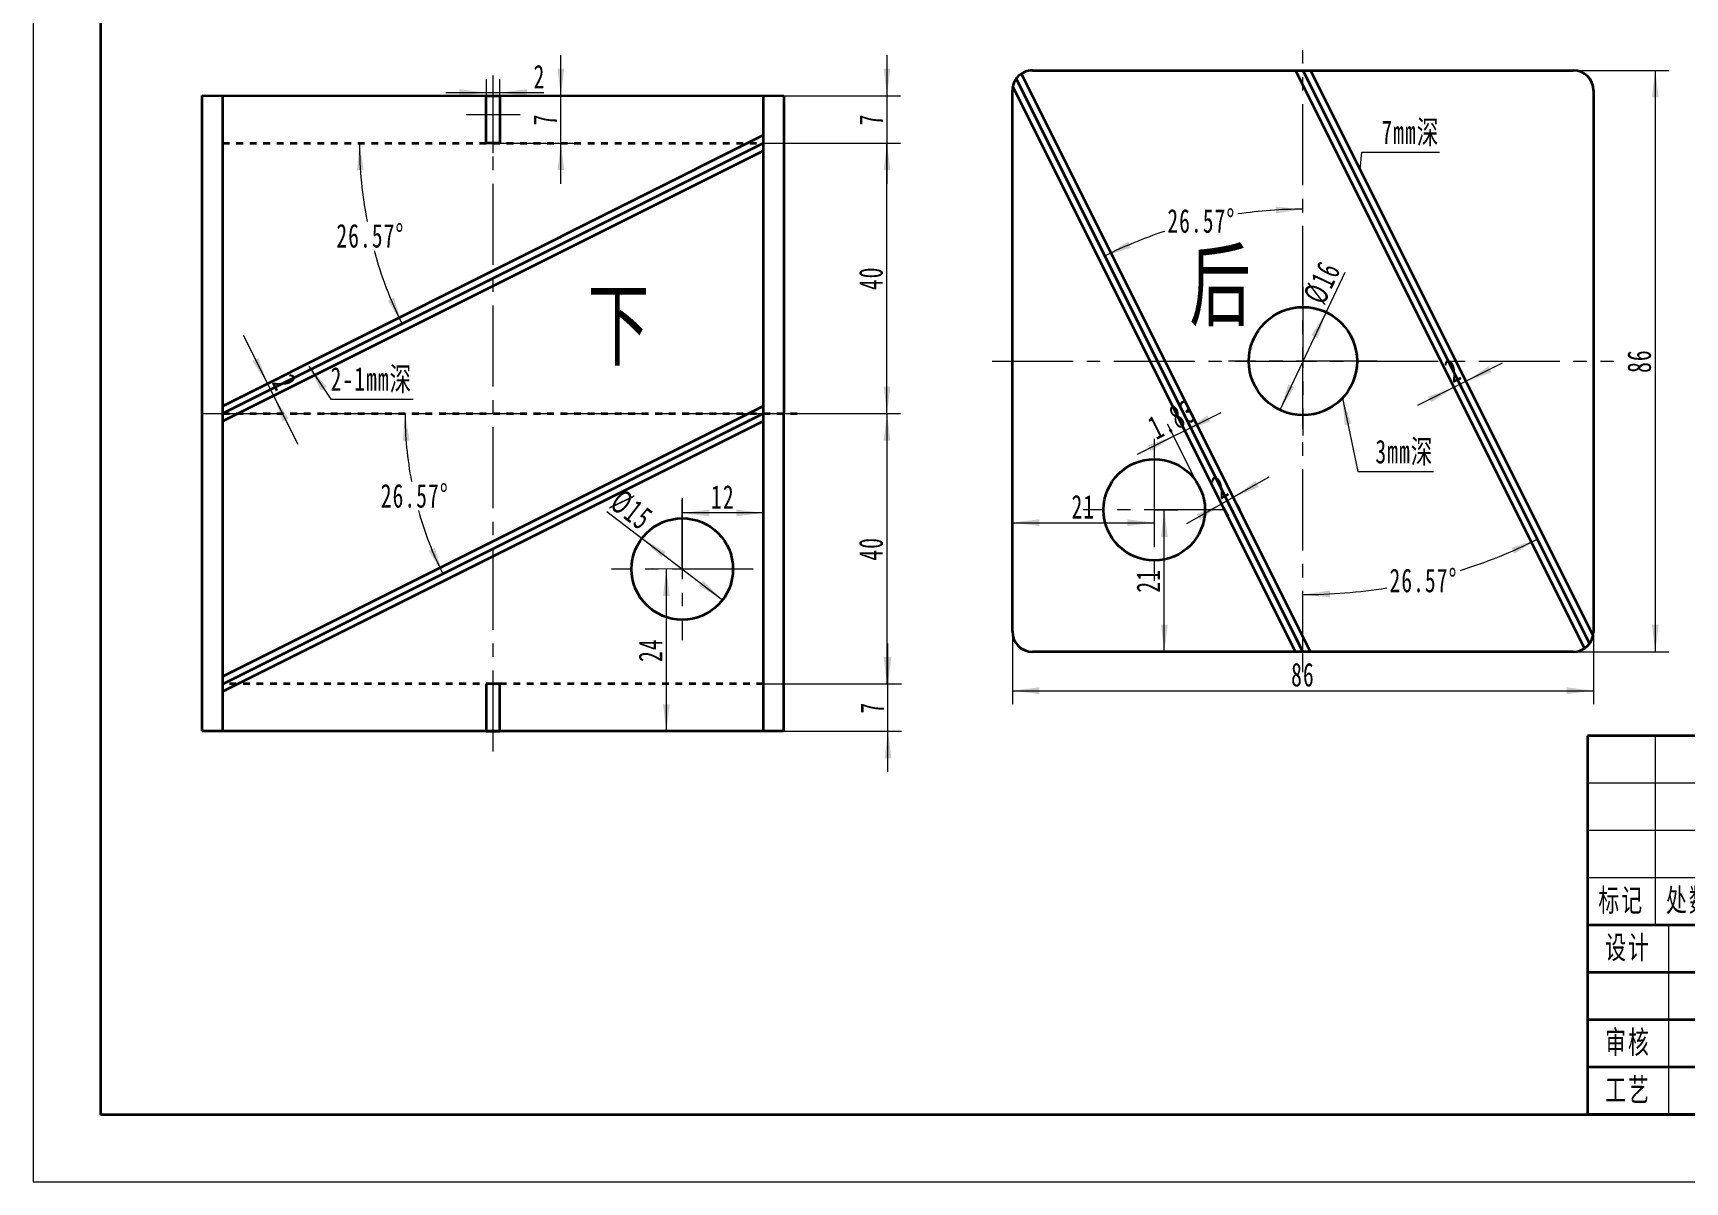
# Model space of a CAD drawing. Header units: millimetres. Extents: x -210 to 437, y -148 to 148.
# Drawn here: x -210 to 34.4, y -148.5 to 21.4 of the extents above; entities that cross this region are included whole.
import ezdxf
from ezdxf.enums import TextEntityAlignment as Align

# ---------------------------------------------------------------- set-up
doc = ezdxf.new("R2010")
doc.units = ezdxf.units.MM
doc.linetypes.add('点画线', pattern=[18, 12, -2, 2, -2])
doc.linetypes.add('虚线', pattern=[2, 1, -1])
doc.layers.get('0').update_dxf_attribs({"lineweight": 35})
for name, color, linetype, lineweight in [('中心线层', 1, '点画线', 18), ('尺寸线层', 3, 'Continuous', 18), ('粗实线层', 7, 'Continuous', 35), ('细实线层', 7, 'Continuous', 18)]:
    doc.layers.add(name, color=color, linetype=linetype, lineweight=lineweight)
doc.styles.add('标准', font='', dxfattribs={"width": 0.667})
doc.styles.get('标准').set_extended_font_data('宋体')
doc.dimstyles.new('GB_尺寸', dxfattribs={"dimtxt": 3.5, "dimasz": 4, "dimexe": 2, "dimexo": 0, "dimtad": 1, "dimdsep": 46, "dimtxsty": '标准', "dimblk": '_CAXARROW', "dimcen": 0, "dimdle": 8, "dimazin": 2, "dimtfac": 0.707107, "dimtdec": 3, "dimtmove": 2, "dimatfit": 3, "dimfxl": 1, "dimfrac": 2, "dimtolj": 1, "dimarcsym": 1})

# ---------------------------------------------------------------- blocks, each defined once
blk = doc.blocks.new('$CAXA_FRAME_13B17AC1$')
at = {"layer": '粗实线层'}
for p, q in [((-200, 138.5), (-200, -138.5)), ((-200, -138.5), (200, -138.5))]:
    blk.add_line(p, q, dxfattribs=at)
at = {"layer": '细实线层'}
for p, q in [((-210, 148.5), (-210, -148.5)), ((-210, -148.5), (210, -148.5))]:
    blk.add_line(p, q, dxfattribs=at)
blk = doc.blocks.new('$CAXA_TITLE_151E506F$')
at = {"layer": '粗实线层'}
for p, q in [((0, 56), (-180, 56)), ((-180, 56), (-180, 0)), ((-100, 56), (-100, 0)), ((-50, 56), (-50, 0)), ((0, 0), (0, 56)), ((0, 39), (-50, 39)), ((-50, 28), (-180, 28)), ((-140, 28), (-140, 0)), ((-74, 28), (-74, 9)), ((-62, 28), (-62, 9)), ((-100, 21), (-180, 21)), ((0, 21), (-50, 21)), ((-100, 14), (-180, 14)), ((0, 9), (-100, 9)), ((-100, 7), (-180, 7)), ((0, 0), (-180, 0))]:
    blk.add_line(p, q, dxfattribs=at)
at = {"layer": '细实线层'}
for p, q in [((-170, 56), (-170, 28)), ((-160, 56), (-160, 28)), ((-144, 56), (-144, 28)), ((-128, 56), (-128, 0)), ((-116, 56), (-116, 0)), ((-100, 49), (-180, 49)), ((-100, 42), (-180, 42)), ((-100, 35), (-180, 35)), ((-168, 28), (-168, 0)), ((-156, 28), (-156, 0)), ((-50, 18), (-100, 18)), ((-93.5, 18), (-93.5, 9)), ((-87, 18), (-87, 9)), ((-80.5, 18), (-80.5, 9))]:
    blk.add_line(p, q, dxfattribs=at)
at = {"layer": '尺寸线层', "attachment_point": 5, "line_spacing_factor": 1.369753, "style": '标准'}
for s, insert, char_height, width in [('\\T1.1;标记', (-175, 31.5), 3.386, 18), ('\\T1.1;处数', (-165, 31.5), 3.386, 18), ('\\T1.1;分区', (-152, 31.5), 3.386, 30), ('\\T1.1;{\\W0.60886;更改文件号}', (-136, 31.5), 3.3865, 30), ('\\T1.1;签名', (-122, 31.5), 3.386, 22), ('\\T1.1;{\\W0.622239;年、月、日}', (-108, 31.5), 3.3865, 30), ('\\T1.1;设计', (-174, 24.5), 3.386, 22), ('\\T1.1;标准化', (-134, 24.5), 3.386, 22), ('\\T1.1;阶段标记', (-87, 23), 3.386, 50), ('\\T1.1;重量', (-68, 23), 3.386, 22), ('\\T1.1;比例', (-56, 23), 3.386, 22), ('\\T1.1;审核', (-174, 10.5), 3.386, 22), ('\\T1.1;工艺', (-174, 3.5), 3.386, 22), ('\\T1.1;批准', (-134, 3.5), 3.386, 22), ('\\T1.1;共', (-95, 4.5), 3.386, 8), ('\\T1.1;张', (-81, 4.5), 3.386, 8), ('\\T1.1;第', (-69, 4.5), 3.386, 8), ('\\T1.1;张', (-55, 4.5), 3.386, 8)]:
    blk.add_mtext(s, dxfattribs=dict(at, insert=insert, char_height=char_height, width=width))
at = {"layer": '尺寸线层', "style": '标准'}
for tag, height, width, p in [('标记C', 3.54, 0.667, (-175, 52.5)), ('处数C', 3.54, 0.667, (-165, 52.5)), ('分区C', 3.54, 0.667, (-152, 52.5)), ('更改文件号C', 3.54, 0.512156, (-136, 52.5)), ('更改签名C', 3.54, 0.459969, (-122, 52.5)), ('更改日期C', 3.54, 0.62723, (-108, 52.5)), ('单位名称', 5.05, 0.667, (-25, 47.5)), ('标记B', 3.54, 0.667, (-175, 45.5)), ('处数B', 3.54, 0.667, (-165, 45.5)), ('分区B', 3.54, 0.667, (-152, 45.5)), ('更改文件号B', 3.54, 0.512156, (-136, 45.5)), ('更改签名B', 3.54, 0.459969, (-122, 45.5)), ('更改日期B', 3.54, 0.62723, (-108, 45.5)), ('材料名称', 5.05, 0.667, (-75, 42)), ('标记A', 3.54, 0.667, (-175, 38.5)), ('处数A', 3.54, 0.667, (-165, 38.5)), ('分区A', 3.54, 0.667, (-152, 38.5)), ('更改文件号A', 3.54, 0.512156, (-136, 38.5)), ('更改签名A', 3.54, 0.459969, (-122, 38.5)), ('更改日期A', 3.54, 0.62723, (-108, 38.5)), ('图纸名称', 5.05, 0.667, (-25, 30)), ('设计', 3.54, 0.667, (-162, 24.5)), ('设计日期', 3.54, 0.667, (-148, 24.5)), ('标准化', 3.54, 0.667, (-122, 24.5)), ('标准化日期', 3.54, 0.569556, (-108, 24.5)), ('图纸编号', 5.05, 0.667, (-25, 15)), ('阶段标记S', 3.54, 0.229984, (-96.75, 13.5)), ('阶段标记A', 3.54, 0.229984, (-90.25, 13.5)), ('阶段标记B', 3.54, 0.229984, (-83.75, 13.5)), ('阶段标记C', 3.54, 0.229984, (-77.25, 13.5)), ('重量', 3.54, 0.667, (-68, 13.5)), ('图纸比例', 3.54, 0.524733, (-56, 13.5)), ('审核', 3.54, 0.667, (-162, 10.5)), ('审核日期', 3.54, 0.667, (-148, 10.5)), ('工艺', 3.54, 0.667, (-162, 3.5)), ('工艺日期', 3.54, 0.667, (-148, 3.5)), ('批准', 3.54, 0.667, (-122, 3.5)), ('批准日期', 3.54, 0.667, (-108, 3.5)), ('页数', 3.54, 0.667, (-88, 4.5)), ('页码', 3.54, 0.667, (-62, 4.5)), ('投影符号', 3.54, 0.667, (-25, 4.5))]:
    blk.add_attdef(tag, text='', height=height, dxfattribs=dict(at, width=width)).set_placement(p, align=Align.MIDDLE_CENTER)
blk = doc.blocks.new('*X9')
at = {"layer": '尺寸线层', "linetype": 'Continuous'}
for points in [[(-83.65, -34.85), (-83.15, -38.85), (-84.15, -38.85)], [(-83.65, -74.85), (-83.15, -70.85), (-84.15, -70.85)]]:
    blk.add_hatch(color=0, dxfattribs=at).paths.add_polyline_path(points, flags=0)
at = {"layer": '尺寸线层', "color": 0, "linetype": 'Continuous'}
for p, q in [((-101.93, -34.85), (-81.65, -34.85)), ((-83.65, -34.85), (-83.65, -74.85)), ((-101.93, -74.85), (-81.65, -74.85))]:
    blk.add_line(p, q, dxfattribs=at)
at = {"layer": '尺寸线层', "color": 0, "insert": (-86.01, -54.85), "char_height": 3.5, "width": 7, "attachment_point": 5, "rotation": 90, "line_spacing_factor": 1.15057, "style": '标准'}
blk.add_mtext('\\T1.1;40', dxfattribs=at)
blk = doc.blocks.new('_CAXARROW')
blk.add_hatch(color=0).paths.add_polyline_path([(0, 0), (-1, 0.125), (-1, -0.125)], flags=0)
blk = doc.blocks.new('*X10')
at = {"layer": '尺寸线层', "linetype": 'Continuous'}
for points in [[(-83.65, 5.15), (-84.15, 1.15), (-83.15, 1.15)], [(-83.65, -34.85), (-84.15, -30.85), (-83.15, -30.85)]]:
    blk.add_hatch(color=0, dxfattribs=at).paths.add_polyline_path(points, flags=0)
at = {"layer": '尺寸线层', "color": 0, "linetype": 'Continuous'}
for p, q in [((-101.93, 5.15), (-81.65, 5.15)), ((-83.65, -34.85), (-83.65, 5.15)), ((-101.93, -34.85), (-81.65, -34.85))]:
    blk.add_line(p, q, dxfattribs=at)
at = {"layer": '尺寸线层', "color": 0, "insert": (-86.01, -14.85), "char_height": 3.5, "width": 7, "attachment_point": 5, "rotation": 90, "line_spacing_factor": 1.15057, "style": '标准'}
blk.add_mtext('\\T1.1;40', dxfattribs=at)
blk = doc.blocks.new('*X11')
at = {"layer": '尺寸线层', "linetype": 'Continuous'}
for points in [[(-83.65, 12.15), (-83.15, 16.15), (-84.15, 16.15)], [(-83.65, 5.15), (-83.15, 1.15), (-84.15, 1.15)]]:
    blk.add_hatch(color=0, dxfattribs=at).paths.add_polyline_path(points, flags=0)
at = {"layer": '尺寸线层', "color": 0, "linetype": 'Continuous'}
for p, q in [((-83.65, 18.15), (-83.65, -0.85)), ((-101.93, 12.15), (-81.65, 12.15)), ((-101.93, 5.15), (-81.65, 5.15))]:
    blk.add_line(p, q, dxfattribs=at)
at = {"layer": '尺寸线层', "color": 0, "insert": (-85.99, 8.65), "char_height": 3.5, "width": 7, "attachment_point": 5, "rotation": 90, "line_spacing_factor": 1.15057, "style": '标准'}
blk.add_mtext('\\T1.1;7', dxfattribs=at)
blk = doc.blocks.new('*X12')
at = {"layer": '尺寸线层', "linetype": 'Continuous'}
for points in [[(-83.5, -74.85), (-84, -70.85), (-83, -70.85)], [(-83.5, -81.85), (-84, -85.85), (-83, -85.85)]]:
    blk.add_hatch(color=0, dxfattribs=at).paths.add_polyline_path(points, flags=0)
at = {"layer": '尺寸线层', "color": 0, "linetype": 'Continuous'}
for p, q in [((-83.5, -87.85), (-83.5, -68.85)), ((-101.93, -74.85), (-81.5, -74.85)), ((-98.97, -81.85), (-81.5, -81.85))]:
    blk.add_line(p, q, dxfattribs=at)
at = {"layer": '尺寸线层', "color": 0, "insert": (-85.83, -78.35), "char_height": 3.5, "width": 7, "attachment_point": 5, "rotation": 90, "line_spacing_factor": 1.15057, "style": '标准'}
blk.add_mtext('\\T1.1;7', dxfattribs=at)
blk = doc.blocks.new('*X13')
at = {"layer": '尺寸线层', "linetype": 'Continuous'}
for points in [[(-154.95, -34.85), (-154.3, -38.83), (-155.3, -38.88)], [(-149.35, -58.57), (-150.55, -54.72), (-151.47, -55.12)]]:
    blk.add_hatch(color=0, dxfattribs=at).paths.add_polyline_path(points, flags=0)
at = {"layer": '尺寸线层', "color": 0, "linetype": 'Continuous'}
for start, end in [(180, 190.9089), (195.6846, 206.57)]:
    blk.add_arc((-101.92, -34.85), 53.04, start, end, dxfattribs=at)
at = {"layer": '尺寸线层', "color": 0, "insert": (-153.53, -47.04), "char_height": 3.5, "width": 20.4497, "attachment_point": 5, "line_spacing_factor": 1.15057, "style": '标准'}
blk.add_mtext('\\T1.1;26.57%%D', dxfattribs=at)
blk = doc.blocks.new('*X14')
at = {"layer": '尺寸线层', "linetype": 'Continuous'}
for points in [[(-161.7, 5.15), (-161.07, 1.17), (-162.07, 1.12)], [(-155.39, -21.58), (-156.6, -17.74), (-157.52, -18.14)]]:
    blk.add_hatch(color=0, dxfattribs=at).paths.add_polyline_path(points, flags=0)
at = {"layer": '尺寸线层', "color": 0, "linetype": 'Continuous'}
for start, end in [(180, 191.1754), (195.4131, 206.57)]:
    blk.add_arc((-101.93, 5.15), 59.77, start, end, dxfattribs=at)
at = {"layer": '尺寸线层', "color": 0, "insert": (-160.1, -8.58), "char_height": 3.5, "width": 20.4497, "attachment_point": 5, "line_spacing_factor": 1.15057, "style": '标准'}
blk.add_mtext('\\T1.1;26.57%%D', dxfattribs=at)
blk = doc.blocks.new('*X21')
at = {"layer": '尺寸线层', "linetype": 'Continuous'}
for points in [[(-142.93, 12.62), (-146.93, 13.12), (-146.93, 12.12)], [(-140.93, 12.62), (-136.93, 13.12), (-136.93, 12.12)]]:
    blk.add_hatch(color=0, dxfattribs=at).paths.add_polyline_path(points, flags=0)
at = {"layer": '尺寸线层', "color": 0, "linetype": 'Continuous'}
for p, q in [((-148.93, 12.62), (-134.42, 12.62)), ((-142.93, 5.15), (-142.93, 14.62)), ((-140.93, 5.15), (-140.93, 14.62))]:
    blk.add_line(p, q, dxfattribs=at)
at = {"layer": '尺寸线层', "color": 0, "insert": (-135.07, 14.98), "char_height": 3.5, "width": 7, "attachment_point": 5, "line_spacing_factor": 1.15057, "style": '标准'}
blk.add_mtext('\\T1.1;2', dxfattribs=at)
blk = doc.blocks.new('*X22')
at = {"layer": '尺寸线层', "linetype": 'Continuous'}
for points in [[(-32.35, -47.23), (-28.62, -45.7), (-29.11, -44.83)], [(-34.1, -48.21), (-37.33, -50.61), (-37.83, -49.74)]]:
    blk.add_hatch(color=0, dxfattribs=at).paths.add_polyline_path(points, flags=0)
at = {"layer": '尺寸线层', "color": 0, "linetype": 'Continuous'}
for p, q in [((-27.13, -44.28), (-39.32, -51.16)), ((-33.01, -46.06), (-31.37, -48.97)), ((-34.75, -47.04), (-33.11, -49.95))]:
    blk.add_line(p, q, dxfattribs=at)
at = {"layer": '尺寸线层', "color": 0, "insert": (-34.38, -45.67), "char_height": 3.5, "width": 7, "attachment_point": 5, "rotation": 29.4198, "line_spacing_factor": 1.15057, "style": '标准'}
blk.add_mtext('\\T1.1;2', dxfattribs=at)
blk = doc.blocks.new('*X23')
at = {"layer": '尺寸线层', "linetype": 'Continuous'}
for points in [[(2.02, -30.09), (5.82, -28.75), (5.37, -27.85)], [(0.23, -30.99), (-3.12, -33.22), (-3.57, -32.33)]]:
    blk.add_hatch(color=0, dxfattribs=at).paths.add_polyline_path(points, flags=0)
at = {"layer": '尺寸线层', "color": 0, "linetype": 'Continuous'}
for p, q in [((7.39, -27.41), (-5.13, -33.67)), ((0.63, -31.78), (-0.66, -29.2)), ((2.42, -30.88), (1.13, -28.3))]:
    blk.add_line(p, q, dxfattribs=at)
at = {"layer": '尺寸线层', "color": 0, "insert": (0.07, -28.43), "char_height": 3.5, "width": 7, "attachment_point": 5, "rotation": 26.57, "line_spacing_factor": 1.15057, "style": '标准'}
blk.add_mtext('\\T1.1;2', dxfattribs=at)
blk = doc.blocks.new('*X24')
at = {"layer": '尺寸线层', "color": 0, "linetype": 'Continuous'}
blk.add_line((-7.53, -2.54), (-7.28, 0), dxfattribs=at)
at = {"layer": '尺寸线层', "color": 0}
blk.add_line((-7.28, 0), (4.23, 0), dxfattribs=at)
at = {"layer": '尺寸线层', "color": 0, "insert": (0, 2.79), "char_height": 3.5, "width": 16.9127, "attachment_point": 5, "line_spacing_factor": 1.15057, "style": '标准'}
blk.add_mtext('\\T1.1;7mm深', dxfattribs=at)
blk = doc.blocks.new('*X25')
at = {"layer": '尺寸线层', "linetype": 'Continuous'}
for points in [[(12.58, -53.44), (8.75, -54.69), (9.16, -55.6)], [(-22.1, -61.63), (-18.12, -61.03), (-18.08, -62.03)]]:
    blk.add_hatch(color=0, dxfattribs=at).paths.add_polyline_path(points, flags=0)
at = {"layer": '尺寸线层', "color": 0, "linetype": 'Continuous'}
for start, end in [(287.4431, 296.57), (270, 279.1972)]:
    blk.add_arc((-22.1, 15.91), 77.54, start, end, dxfattribs=at)
at = {"layer": '尺寸线层', "color": 0, "insert": (-4.28, -59.56), "char_height": 3.5, "width": 20.4497, "attachment_point": 5, "line_spacing_factor": 1.15057, "style": '标准'}
blk.add_mtext('\\T1.1;26.57%%D', dxfattribs=at)
blk = doc.blocks.new('*X26')
at = {"layer": '尺寸线层', "linetype": 'Continuous'}
for points in [[(30.03, 15.91), (30.53, 11.91), (29.53, 11.91)], [(30.03, -70.09), (30.53, -66.09), (29.53, -66.09)]]:
    blk.add_hatch(color=0, dxfattribs=at).paths.add_polyline_path(points, flags=0)
at = {"layer": '尺寸线层', "color": 0, "linetype": 'Continuous'}
for p, q in [((17.9, 15.91), (32.03, 15.91)), ((30.03, 15.91), (30.03, -70.09)), ((17.9, -70.09), (32.03, -70.09))]:
    blk.add_line(p, q, dxfattribs=at)
at = {"layer": '尺寸线层', "color": 0, "insert": (27.67, -27.09), "char_height": 3.5, "width": 7, "attachment_point": 5, "rotation": 90, "line_spacing_factor": 1.15057, "style": '标准'}
blk.add_mtext('\\T1.1;86', dxfattribs=at)
blk = doc.blocks.new('*X27')
at = {"layer": '尺寸线层', "linetype": 'Continuous'}
for points in [[(-65.1, -75.84), (-61.1, -75.34), (-61.1, -76.34)], [(20.9, -75.84), (16.9, -75.34), (16.9, -76.34)]]:
    blk.add_hatch(color=0, dxfattribs=at).paths.add_polyline_path(points, flags=0)
at = {"layer": '尺寸线层', "color": 0, "linetype": 'Continuous'}
for p, q in [((-65.1, -67.09), (-65.1, -77.84)), ((20.9, -67.09), (20.9, -77.84)), ((-65.1, -75.84), (20.9, -75.84))]:
    blk.add_line(p, q, dxfattribs=at)
at = {"layer": '尺寸线层', "color": 0, "insert": (-22.1, -73.49), "char_height": 3.5, "width": 7, "attachment_point": 5, "line_spacing_factor": 1.15057, "style": '标准'}
blk.add_mtext('\\T1.1;86', dxfattribs=at)
blk = doc.blocks.new('*X28')
at = {"layer": '尺寸线层', "linetype": 'Continuous'}
for points in [[(-22.1, -4.62), (-26.08, -5.25), (-26.13, -4.25)], [(-51.38, -11.54), (-47.55, -10.31), (-47.95, -9.4)]]:
    blk.add_hatch(color=0, dxfattribs=at).paths.add_polyline_path(points, flags=0)
at = {"layer": '尺寸线层', "color": 0, "linetype": 'Continuous'}
for start, end in [(90, 98.4492), (108.2194, 116.57)]:
    blk.add_arc((-22.1, -70.09), 65.47, start, end, dxfattribs=at)
at = {"layer": '尺寸线层', "color": 0, "insert": (-37.15, -6.38), "char_height": 3.5, "width": 20.4497, "attachment_point": 5, "line_spacing_factor": 1.15057, "style": '标准'}
blk.add_mtext('\\T1.1;26.57%%D', dxfattribs=at)
blk = doc.blocks.new('*X38')
at = {"layer": '尺寸线层', "linetype": 'Continuous'}
for points in [[(-39.58, -37.37), (-36.23, -35.14), (-35.78, -36.03)], [(-41.22, -38.19), (-45.02, -39.54), (-44.58, -40.43)]]:
    blk.add_hatch(color=0, dxfattribs=at).paths.add_polyline_path(points, flags=0)
at = {"layer": '尺寸线层', "color": 0, "linetype": 'Continuous'}
for p, q in [((-46.59, -40.88), (-34.22, -34.69)), ((-37.46, -45.73), (-42.12, -36.4)), ((-35.81, -44.91), (-40.48, -35.58))]:
    blk.add_line(p, q, dxfattribs=at)
at = {"layer": '尺寸线层', "color": 0, "insert": (-41.46, -35.67), "char_height": 3.5, "width": 13.1828, "attachment_point": 5, "rotation": 26.57, "line_spacing_factor": 1.15057, "style": '标准'}
blk.add_mtext('\\T1.1;1.83', dxfattribs=at)
blk = doc.blocks.new('*X39')
at = {"layer": '尺寸线层', "linetype": 'Continuous'}
for points in [[(-65.1, -50.99), (-61.1, -50.49), (-61.1, -51.49)], [(-44.1, -50.99), (-48.1, -50.49), (-48.1, -51.49)]]:
    blk.add_hatch(color=0, dxfattribs=at).paths.add_polyline_path(points, flags=0)
at = {"layer": '尺寸线层', "color": 0, "linetype": 'Continuous'}
for p, q in [((-65.1, -48.82), (-65.1, -52.99)), ((-65.1, -50.99), (-44.1, -50.99)), ((-44.1, -49.09), (-44.1, -52.99))]:
    blk.add_line(p, q, dxfattribs=at)
at = {"layer": '尺寸线层', "color": 0, "insert": (-54.6, -48.63), "char_height": 3.5, "width": 7, "attachment_point": 5, "line_spacing_factor": 1.15057, "style": '标准'}
blk.add_mtext('\\T1.1;21', dxfattribs=at)
blk = doc.blocks.new('*X40')
at = {"layer": '尺寸线层', "linetype": 'Continuous'}
for points in [[(-42.62, -49.09), (-43.12, -53.09), (-42.12, -53.09)], [(-42.62, -70.09), (-43.12, -66.09), (-42.12, -66.09)]]:
    blk.add_hatch(color=0, dxfattribs=at).paths.add_polyline_path(points, flags=0)
at = {"layer": '尺寸线层', "color": 0, "linetype": 'Continuous'}
for p, q in [((-44.1, -49.09), (-40.62, -49.09)), ((-42.62, -70.09), (-42.62, -49.09)), ((-44.59, -70.09), (-40.62, -70.09))]:
    blk.add_line(p, q, dxfattribs=at)
at = {"layer": '尺寸线层', "color": 0, "insert": (-44.99, -59.59), "char_height": 3.5, "width": 7, "attachment_point": 5, "rotation": 90, "line_spacing_factor": 1.15057, "style": '标准'}
blk.add_mtext('\\T1.1;21', dxfattribs=at)
blk = doc.blocks.new('*X44')
at = {"layer": '尺寸线层', "linetype": 'Continuous'}
for points in [[(-119.89, -53.29), (-116.41, -55.32), (-117.02, -56.12)], [(-107.98, -62.4), (-110.85, -59.58), (-111.46, -60.37)]]:
    blk.add_hatch(color=0, dxfattribs=at).paths.add_polyline_path(points, flags=0)
at = {"layer": '尺寸线层', "color": 0, "linetype": 'Continuous'}
blk.add_line((-125.08, -49.32), (-107.98, -62.4), dxfattribs=at)
at = {"layer": '尺寸线层', "color": 0, "insert": (-121.45, -49.12), "char_height": 3.5, "width": 11.023, "attachment_point": 5, "rotation": 322.5792, "line_spacing_factor": 1.15057, "style": '标准'}
blk.add_mtext('\\T1.1;%%C15', dxfattribs=at)
blk = doc.blocks.new('*X45')
at = {"layer": '尺寸线层', "linetype": 'Continuous'}
for points in [[(-113.93, -49.55), (-109.93, -50.05), (-109.93, -49.05)], [(-101.93, -49.55), (-105.93, -50.05), (-105.93, -49.05)]]:
    blk.add_hatch(color=0, dxfattribs=at).paths.add_polyline_path(points, flags=0)
at = {"layer": '尺寸线层', "color": 0, "linetype": 'Continuous'}
for p, q in [((-113.93, -57.85), (-113.93, -47.55)), ((-101.93, -57.98), (-101.93, -47.55)), ((-101.93, -49.55), (-113.93, -49.55))]:
    blk.add_line(p, q, dxfattribs=at)
at = {"layer": '尺寸线层', "color": 0, "insert": (-107.93, -47.18), "char_height": 3.5, "width": 7, "attachment_point": 5, "line_spacing_factor": 1.15057, "style": '标准'}
blk.add_mtext('\\T1.1;12', dxfattribs=at)
blk = doc.blocks.new('*X46')
at = {"layer": '尺寸线层', "linetype": 'Continuous'}
for points in [[(-116.29, -57.85), (-116.79, -61.85), (-115.79, -61.85)], [(-116.29, -81.85), (-116.79, -77.85), (-115.79, -77.85)]]:
    blk.add_hatch(color=0, dxfattribs=at).paths.add_polyline_path(points, flags=0)
at = {"layer": '尺寸线层', "color": 0, "linetype": 'Continuous'}
for p, q in [((-113.93, -57.85), (-118.29, -57.84)), ((-116.29, -81.85), (-116.29, -57.85)), ((-114.92, -81.85), (-118.29, -81.84))]:
    blk.add_line(p, q, dxfattribs=at)
at = {"layer": '尺寸线层', "color": 0, "insert": (-118.65, -69.84), "char_height": 3.5, "width": 7, "attachment_point": 5, "rotation": 89.9809, "line_spacing_factor": 1.15057, "style": '标准'}
blk.add_mtext('\\T1.1;24', dxfattribs=at)
blk = doc.blocks.new('*X59')
at = {"layer": '尺寸线层', "linetype": 'Continuous'}
for points in [[(-131.9, 12.15), (-132.4, 16.15), (-131.4, 16.15)], [(-131.9, 5.15), (-132.4, 1.15), (-131.4, 1.15)]]:
    blk.add_hatch(color=0, dxfattribs=at).paths.add_polyline_path(points, flags=0)
at = {"layer": '尺寸线层', "color": 0, "linetype": 'Continuous'}
for p, q in [((-131.9, -0.85), (-131.9, 18.15)), ((-140.93, 12.15), (-129.9, 12.15)), ((-140.93, 5.15), (-129.9, 5.15))]:
    blk.add_line(p, q, dxfattribs=at)
at = {"layer": '尺寸线层', "color": 0, "insert": (-134.23, 8.65), "char_height": 3.5, "width": 7, "attachment_point": 5, "rotation": 90, "line_spacing_factor": 1.15057, "style": '标准'}
blk.add_mtext('\\T1.1;7', dxfattribs=at)
blk = doc.blocks.new('*X60')
at = {"layer": '尺寸线层', "linetype": 'Continuous'}
for points in [[(-18.69, -19.86), (-19.94, -23.69), (-20.85, -23.26)], [(-25.51, -34.33), (-23.36, -30.92), (-24.26, -30.5)]]:
    blk.add_hatch(color=0, dxfattribs=at).paths.add_polyline_path(points, flags=0)
at = {"layer": '尺寸线层', "color": 0, "linetype": 'Continuous'}
blk.add_line((-15.92, -13.98), (-25.51, -34.33), dxfattribs=at)
at = {"layer": '尺寸线层', "color": 0, "insert": (-19.24, -15.48), "char_height": 3.5, "width": 11.1013, "attachment_point": 5, "rotation": 64.754, "line_spacing_factor": 1.15057, "style": '标准'}
blk.add_mtext('\\T1.1;%%C16', dxfattribs=at)
blk = doc.blocks.new('*X61')
at = {"layer": '尺寸线层', "linetype": 'Continuous'}
blk.add_hatch(color=0, dxfattribs=at).paths.add_polyline_path([(-9.25, 10.89), (-7.94, 7.07), (-8.91, 6.87)], flags=0)
at = {"layer": '尺寸线层', "color": 0, "linetype": 'Continuous'}
blk.add_line((-9.25, 10.89), (-6.96, 0), dxfattribs=at)
at = {"layer": '尺寸线层', "color": 0}
blk.add_line((-6.96, 0), (4.23, 0), dxfattribs=at)
at = {"layer": '尺寸线层', "color": 0, "insert": (0, 2.79), "char_height": 3.5, "width": 16.9388, "attachment_point": 5, "line_spacing_factor": 1.15057, "style": '标准'}
blk.add_mtext('\\T1.1;3mm深', dxfattribs=at)
blk = doc.blocks.new('*X64')
at = {"layer": '尺寸线层', "linetype": 'Continuous'}
for points in [[(-175.32, -30.42), (-176.66, -26.61), (-177.56, -27.06)], [(-174.42, -32.22), (-172.19, -35.57), (-173.08, -36.02)]]:
    blk.add_hatch(color=0, dxfattribs=at).paths.add_polyline_path(points, flags=0)
at = {"layer": '尺寸线层', "color": 0, "linetype": 'Continuous'}
for p, q in [((-178.9, -23.26), (-170.84, -39.37)), ((-175.33, -30.42), (-173.53, -29.52)), ((-174.43, -32.22), (-172.63, -31.32))]:
    blk.add_line(p, q, dxfattribs=at)
at = {"layer": '尺寸线层', "color": 0, "insert": (-172.77, -30.26), "char_height": 3.5, "width": 7, "attachment_point": 5, "rotation": 296.5667, "line_spacing_factor": 1.15057, "style": '标准'}
blk.add_mtext('\\T1.1;2', dxfattribs=at)
blk = doc.blocks.new('*X65')
at = {"layer": '尺寸线层', "linetype": 'Continuous'}
blk.add_hatch(color=0, dxfattribs=at).paths.add_polyline_path([(-9.35, 4.84), (-6.7, 1.81), (-7.53, 1.25)], flags=0)
at = {"layer": '尺寸线层', "color": 0, "linetype": 'Continuous'}
blk.add_line((-9.35, 4.84), (-6.08, 0), dxfattribs=at)
at = {"layer": '尺寸线层', "color": 0}
blk.add_line((-6.08, 0), (6.08, 0), dxfattribs=at)
at = {"layer": '尺寸线层', "color": 0, "insert": (0, 2.79), "char_height": 3.5, "width": 24.3362, "attachment_point": 5, "line_spacing_factor": 1.15057, "style": '标准'}
blk.add_mtext('\\T1.1;2-1mm深', dxfattribs=at)

msp = doc.modelspace()

# ---------------------------------------------------------------- linework, layer by layer
at = {"layer": '中心线层'}
for p, q in [((-22.101, -73.092), (-22.101, 18.908)), ((-141.933, -84.85), (-141.933, 15.15)), ((-141.933, 3.65), (-141.933, 15.15)), ((-145.933, 9.4), (-137.933, 9.4)), ((-22.101, -16.092), (-22.101, -38.092)), ((-68.101, -27.092), (23.899, -27.092)), ((-11.101, -27.092), (-33.101, -27.092)), ((-184.933, -34.85), (-95.933, -34.85)), ((-44.101, -38.592), (-44.101, -59.592)), ((-113.933, -47.346), (-113.933, -68.346)), ((-33.601, -49.092), (-54.601, -49.092)), ((-103.433, -57.846), (-124.433, -57.846))]:
    msp.add_line(p, q, dxfattribs=at)
at = {"layer": '粗实线层'}
for p, q in [((-20.983, -70.092), (-63.747, 15.416)), ((-23.219, 15.908), (19.544, -69.601)), ((-22.101, 15.908), (20.291, -68.858)), ((-20.983, 15.908), (20.835, -67.71)), ((-23.219, -70.092), (-65.037, 13.525)), ((-22.101, -70.092), (-64.48, 14.646)), ((-181.933, -81.85), (-181.933, 12.15)), ((-101.933, -81.85), (-101.933, 12.15)), ((-101.933, 6.322), (-181.933, -33.741)), ((-101.933, 5.15), (-181.933, -34.859)), ((-101.933, 4.032), (-181.933, -35.971)), ((-101.933, -33.738), (-181.933, -73.749)), ((-101.933, -34.859), (-181.933, -74.867)), ((-101.933, -35.977), (-181.933, -75.971))]:
    msp.add_line(p, q, dxfattribs=at)
at = {"layer": '粗实线层', "linetype": '虚线'}
for p, q in [((-181.933, 5.15), (-101.933, 5.15)), ((-181.933, -34.859), (-95.933, -34.859)), ((-101.933, -74.85), (-181.933, -74.85))]:
    msp.add_line(p, q, dxfattribs=at)
at = {"layer": '粗实线层'}
for points in [[(-62.101, 15.908), (17.899, 15.908)], [(-65.101, -67.092), (-65.101, 12.908)], [(20.899, 12.908), (20.899, -67.092)], [(-184.968, -81.823), (-184.963, 12.186)], [(-184.963, 12.186), (-98.932, 12.152)], [(-98.932, 12.152), (-98.97, -81.851)], [(17.899, -70.092), (-62.101, -70.092)], [(-98.97, -81.851), (-184.968, -81.823)]]:
    msp.add_lwpolyline(points, dxfattribs=at)
for points in [[(-142.933, 5.15), (-142.933, 12.15), (-140.933, 12.15), (-140.933, 5.15)], [(-142.933, -74.85), (-142.933, -81.85), (-140.933, -81.85), (-140.933, -74.85)]]:
    msp.add_lwpolyline(points, close=True, dxfattribs=at)
for centre, radius in [((-22.101, -27.092), 8), ((-44.101, -49.092), 7.5), ((-113.933, -57.846), 7.5)]:
    msp.add_circle(centre, radius, dxfattribs=at)
for centre, start, end in [((-62.101, 12.908), 89.99999, 179.99999), ((17.899, 12.908), 0, 90), ((-62.101, -67.092), 180, 270), ((17.899, -67.092), 269.99999, 359.99999)]:
    msp.add_arc(centre, 3, start, end, dxfattribs=at)

# ---------------------------------------------------------------- block references
at = {"layer": '尺寸线层'}
for name, p in [('*X24', (-6.124, 3.796)), ('*X65', (-159.854, -32.704)), ('*X61', (-7.011, -43.442))]:
    msp.add_blockref(name, p, dxfattribs=at)
at = {"layer": '粗实线层'}
msp.add_blockref('$CAXA_FRAME_13B17AC1$', (0, 0), dxfattribs=at)
ref = msp.add_blockref('$CAXA_TITLE_151E506F$', (200, -138.5), dxfattribs=at)
ref.add_attrib('图纸比例', '1:1', dxfattribs={"layer": '尺寸线层', "height": 3.5, "style": '标准', "width": 0.667}).set_placement((144, -125), align=Align.MIDDLE_CENTER)

# ---------------------------------------------------------------- texts
at = {"layer": '尺寸线层', "char_height": 10, "attachment_point": 1, "line_spacing_factor": 1.15057, "style": '标准'}
for s, insert, width in [('\\T1.1;{\\fsimsun|b1|i0|c134|p2;后}', (-38.893, -10.841), 13.0561), ('\\T1.1;{\\fsimsun|b1|i0|c134|p2;下}', (-127.92, -16.711), 19.73715)]:
    msp.add_mtext(s, dxfattribs=dict(at, insert=insert, width=width))

# ---------------------------------------------------------------- dimensions: what is measured, and where the dimension line sits
at = {"layer": '尺寸线层'}
dim = msp.add_linear_dim(base=(-140.933, 12.624), p1=(-142.933, 5.15), p2=(-140.933, 5.15), dimstyle='GB_尺寸', override={"dimsah": 1, "dimtfill": 1, "dimtzin": 0}, dxfattribs=at)
dim.commit()
dim.dimension.update_dxf_attribs({"geometry": '*X21', "text_midpoint": (-135.07, 14.979), "dimtype": 160})
for base, p1, p2, angle, picture, middle in [((-131.896, 12.15), (-140.933, 5.15), (-140.933, 12.15), 90, '*X59', (-134.232, 8.65)), ((-83.651, 5.15), (-101.933, 12.15), (-101.933, 5.15), 270, '*X11', (-85.987, 8.65)), ((30.027, -70.092), (17.899, 15.908), (17.899, -70.092), 270, '*X26', (27.672, -27.092)), ((-83.651, 5.15), (-101.933, -34.85), (-101.933, 5.15), 90, '*X10', (-86.006, -14.85)), ((0.232, -30.985), (2.415, -30.881), (0.627, -31.775), 206.57, '*X23', (0.072, -28.431)), ((-39.583, -37.373), (-37.455, -45.728), (-35.814, -44.908), 26.57, '*X38', (-41.461, -35.668)), ((-83.651, -74.85), (-101.933, -34.85), (-101.933, -74.85), 270, '*X9', (-86.006, -54.85)), ((-34.096, -48.208), (-33.011, -46.057), (-34.755, -47.04), 209.41982, '*X22', (-34.381, -45.665)), ((-113.933, -49.545), (-101.933, -57.977), (-113.933, -57.846), 180, '*X45', (-107.933, -47.18)), ((-44.101, -50.994), (-65.101, -48.818), (-44.101, -49.092), 180, '*X39', (-54.601, -48.629)), ((-42.621, -49.092), (-44.593, -70.092), (-44.101, -49.092), 270, '*X40', (-44.986, -59.592)), ((-116.287, -57.846), (-114.916, -81.846), (-113.933, -57.846), 269.98087, '*X46', (-118.646, -69.845)), ((20.899, -75.843), (-65.101, -67.092), (20.899, -67.092), 0, '*X27', (-22.101, -73.487)), ((-83.498, -74.85), (-98.97, -81.851), (-101.933, -74.85), 90, '*X12', (-85.834, -78.351))]:
    dim = msp.add_linear_dim(base=base, p1=p1, p2=p2, angle=angle, dimstyle='GB_尺寸', override={"dimsah": 1, "dimtfill": 1, "dimtzin": 0}, dxfattribs=at)
    dim.commit()
    dim.dimension.update_dxf_attribs({"geometry": picture, "text_midpoint": middle, "dimtype": 160})
for base, line1, line2, picture, middle in [((-37.146, -6.375), ((-22.101, -73.092), (-22.101, 18.908)), ((-22.101, -70.092), (-64.48, 14.646)), '*X28', (-37.146, -6.375)), ((-4.283, -59.557), ((-22.101, 15.908), (20.291, -68.858)), ((-22.101, -73.092), (-22.101, 18.908)), '*X25', (-4.283, -59.557)), ((-160.101, -8.584), ((-181.933, 5.15), (-101.933, 5.15)), ((-101.933, 5.15), (-181.933, -34.859)), '*X14', (-160.101, -8.584)), ((-153.534, -47.038), ((-184.933, -34.85), (-95.933, -34.85)), ((-101.933, -34.859), (-181.933, -74.867)), '*X13', (-153.534, -47.038))]:
    dim = msp.add_angular_dim_2l(base=base, line1=line1, line2=line2, dimstyle='GB_尺寸', override={"dimtad": 0, "dimtih": 1, "dimtoh": 1, "dimsah": 1, "dimtdec": 2, "dimtfill": 1, "dimtzin": 8}, dxfattribs=at)
    dim.commit()
    dim.dimension.update_dxf_attribs({"geometry": picture, "text_midpoint": middle})
for p1, p2, override, picture, middle in [((-25.513, -34.328), (-18.689, -19.857), {"dimpost": '%%C<>', "dimsah": 1, "dimtfill": 1, "dimtzin": 8}, '*X60', (-17.1, -16.486)), ((-107.977, -62.404), (-119.89, -53.289), {"dimpost": '%%C<>', "dimsah": 1, "dimtfill": 1, "dimtzin": 0}, '*X44', (-122.889, -50.994))]:
    dim = msp.add_diameter_dim_2p(p1=p1, p2=p2, dimstyle='GB_尺寸', override=override, dxfattribs=at)
    dim.commit()
    dim.dimension.update_dxf_attribs({"geometry": picture, "text_midpoint": middle, "dimtype": 163})
dim = msp.add_linear_dim(base=(-174.423, -32.216), p1=(-175.332, -30.421), p2=(-174.432, -32.22), angle=296.56675, text='2', dimstyle='GB_尺寸', override={"dimsah": 1, "dimtfac": 1, "dimtfill": 1, "dimtzin": 8}, dxfattribs=at)
dim.commit()
dim.dimension.update_dxf_attribs({"geometry": '*X64', "text_midpoint": (-172.766, -30.262)})

doc.saveas('drawing.dxf')
